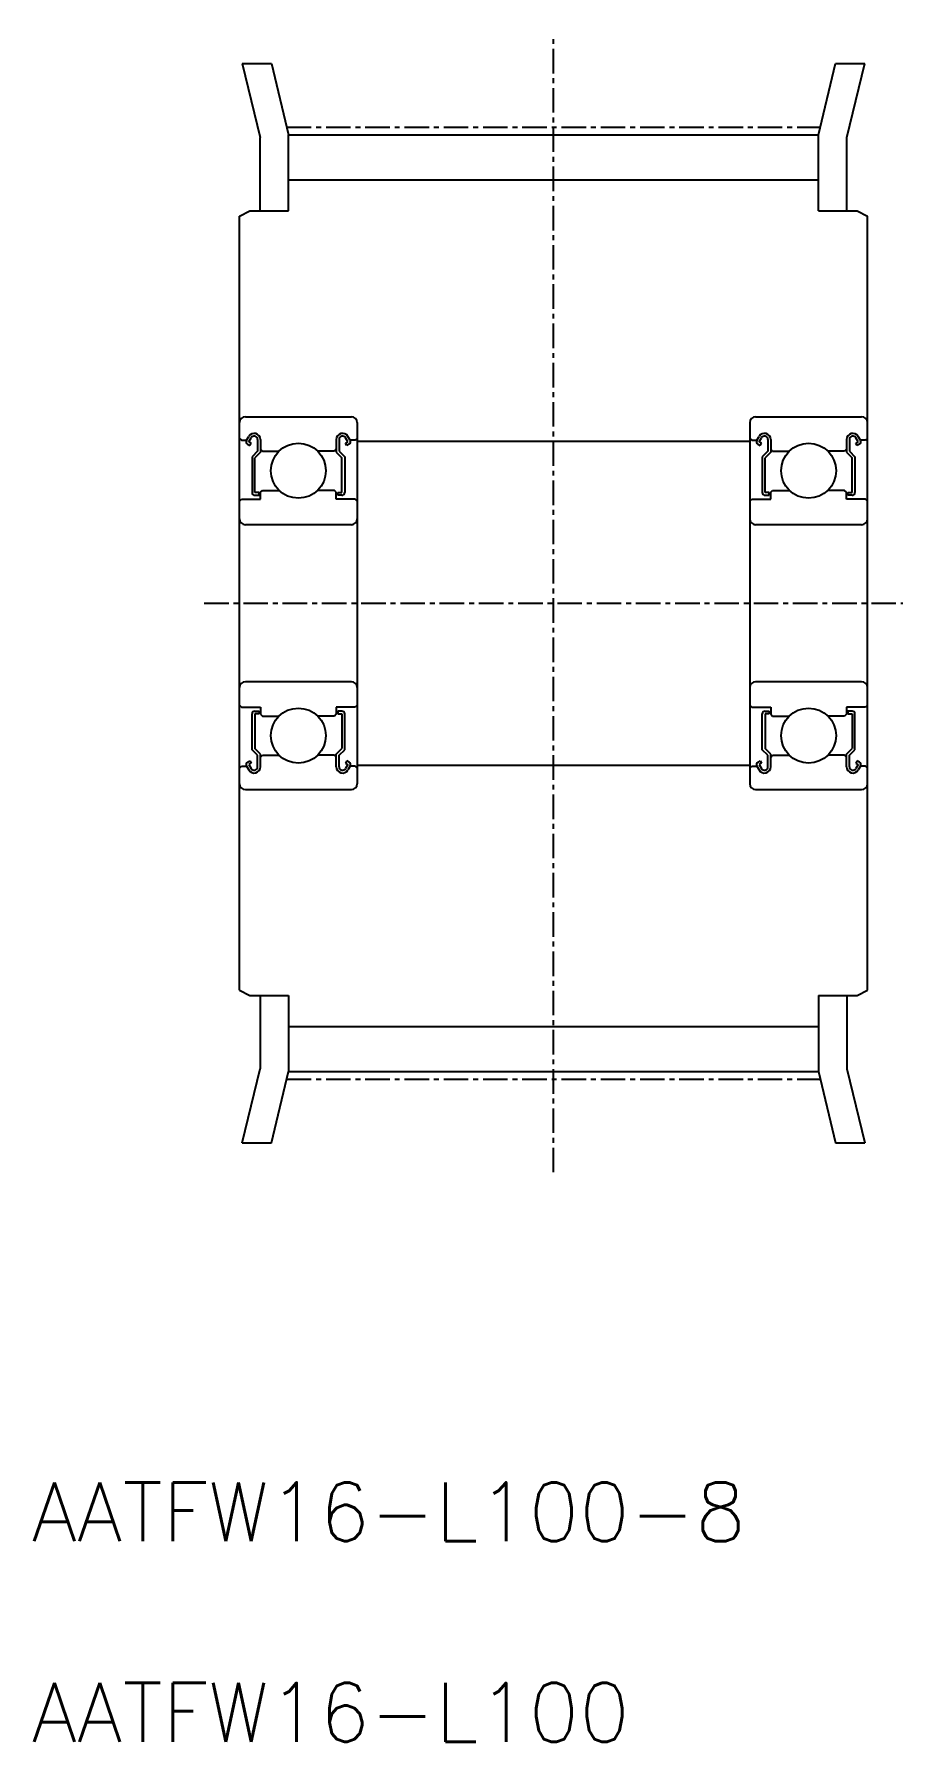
# Model space of a CAD drawing. Extents: x 22 to 66.2, y 0.3 to 87.3.
import ezdxf
from ezdxf.enums import TextEntityAlignment as Align

# ---------------------------------------------------------------- set-up
doc = ezdxf.new("R2010")
doc.units = 0
doc.linetypes.add('CENTER', pattern=[2, 1.25, -0.25, 0.25, -0.25])
doc.layers.get('0').update_dxf_attribs({"linetype": 'CONTINUOUS'})
doc.layers.add('CENTER', color=1, linetype='CONTINUOUS')
doc.styles.get("Standard").update_dxf_attribs({"font": 'txt.shx', "bigfont": 'bigfont.shx'})

msp = doc.modelspace()

# ---------------------------------------------------------------- linework, layer by layer
for p, q in [((32.577, 85.844), (33.502, 82.069)), ((32.577, 85.844), (34.068, 85.844)), ((34.068, 85.844), (34.942, 82.219)), ((61.942, 82.219), (62.817, 85.844)), ((62.817, 85.844), (64.307, 85.844)), ((63.382, 82.069), (64.307, 85.844)), ((33.502, 78.344), (33.502, 82.069)), ((34.942, 82.219), (61.942, 82.219)), ((34.942, 78.344), (34.942, 82.219)), ((61.942, 78.344), (61.942, 82.219)), ((63.382, 78.344), (63.382, 82.069)), ((34.942, 79.914), (61.942, 79.914)), ((32.442, 78.074), (32.962, 78.344)), ((32.962, 78.344), (34.942, 78.344)), ((61.942, 78.344), (63.922, 78.344)), ((63.922, 78.344), (64.442, 78.074)), ((32.442, 38.614), (32.442, 78.074)), ((64.442, 38.614), (64.442, 78.074)), ((32.742, 67.844), (38.142, 67.844)), ((38.442, 67.544), (38.442, 49.144)), ((58.442, 67.544), (58.442, 49.144)), ((58.742, 67.844), (64.142, 67.844)), ((32.442, 66.744), (32.542, 66.644)), ((32.542, 66.644), (32.798, 66.644)), ((32.798, 66.644), (32.914, 66.84)), ((32.85, 66.449), (32.973, 66.378)), ((32.921, 66.572), (33.037, 66.769)), ((33.044, 66.501), (32.921, 66.572)), ((32.973, 66.378), (33.044, 66.501)), ((33.367, 66.68), (33.367, 66.094)), ((33.509, 66.68), (33.509, 66.035)), ((33.509, 66.194), (33.609, 66.094)), ((37.376, 66.194), (37.276, 66.094)), ((37.376, 66.68), (37.376, 66.035)), ((37.518, 66.68), (37.518, 66.094)), ((37.84, 66.501), (37.964, 66.572)), ((37.912, 66.378), (37.84, 66.501)), ((37.964, 66.572), (37.848, 66.769)), ((38.035, 66.449), (37.912, 66.378)), ((38.087, 66.644), (37.971, 66.84)), ((38.342, 66.644), (38.087, 66.644)), ((38.442, 66.744), (38.342, 66.644)), ((38.442, 66.594), (58.442, 66.594)), ((58.442, 66.744), (58.542, 66.644)), ((58.542, 66.644), (58.798, 66.644)), ((58.798, 66.644), (58.914, 66.84)), ((58.85, 66.449), (58.973, 66.378)), ((58.921, 66.572), (59.037, 66.769)), ((59.044, 66.501), (58.921, 66.572)), ((58.973, 66.378), (59.044, 66.501)), ((59.367, 66.68), (59.367, 66.094)), ((59.509, 66.68), (59.509, 66.035)), ((59.509, 66.194), (59.609, 66.094)), ((63.376, 66.194), (63.276, 66.094)), ((63.376, 66.68), (63.376, 66.035)), ((63.518, 66.68), (63.518, 66.094)), ((63.84, 66.501), (63.964, 66.572)), ((63.912, 66.378), (63.84, 66.501)), ((63.964, 66.572), (63.848, 66.769)), ((64.035, 66.449), (63.912, 66.378)), ((64.087, 66.644), (63.971, 66.84)), ((64.342, 66.644), (64.087, 66.644)), ((64.442, 66.744), (64.342, 66.644)), ((33.367, 66.094), (33.082, 65.809)), ((33.082, 65.809), (33.082, 63.986)), ((33.509, 66.035), (33.225, 65.75)), ((33.225, 63.986), (33.225, 65.75)), ((33.609, 66.094), (34.463, 66.094)), ((37.276, 66.094), (36.422, 66.094)), ((37.376, 66.035), (37.66, 65.75)), ((37.518, 66.094), (37.802, 65.809)), ((37.66, 63.986), (37.66, 65.75)), ((37.802, 65.809), (37.802, 63.986)), ((59.367, 66.094), (59.082, 65.809)), ((59.082, 65.809), (59.082, 63.986)), ((59.509, 66.035), (59.225, 65.75)), ((59.225, 63.986), (59.225, 65.75)), ((59.609, 66.094), (60.463, 66.094)), ((63.276, 66.094), (62.422, 66.094)), ((63.376, 66.035), (63.66, 65.75)), ((63.518, 66.094), (63.802, 65.809)), ((63.66, 63.986), (63.66, 65.75)), ((63.802, 65.809), (63.802, 63.986)), ((38.442, 65.244), (38.442, 65.244)), ((64.442, 65.244), (64.442, 65.244)), ((32.442, 63.544), (32.542, 63.644)), ((32.542, 63.644), (33.509, 63.644)), ((33.438, 63.986), (33.225, 63.986)), ((33.225, 63.844), (33.438, 63.844)), ((33.438, 63.844), (33.438, 63.986)), ((33.509, 63.994), (33.609, 64.094)), ((33.509, 63.644), (33.509, 63.994)), ((33.609, 64.094), (34.463, 64.094)), ((37.276, 64.094), (36.422, 64.094)), ((37.376, 63.994), (37.276, 64.094)), ((37.376, 63.644), (37.376, 63.994)), ((38.342, 63.644), (37.376, 63.644)), ((37.447, 63.844), (37.447, 63.986)), ((37.447, 63.986), (37.66, 63.986)), ((37.66, 63.844), (37.447, 63.844)), ((38.442, 63.544), (38.342, 63.644)), ((58.442, 63.544), (58.542, 63.644)), ((58.542, 63.644), (59.509, 63.644)), ((59.438, 63.986), (59.225, 63.986)), ((59.225, 63.844), (59.438, 63.844)), ((59.438, 63.844), (59.438, 63.986)), ((59.509, 63.994), (59.609, 64.094)), ((59.509, 63.644), (59.509, 63.994)), ((59.609, 64.094), (60.463, 64.094)), ((63.276, 64.094), (62.422, 64.094)), ((63.376, 63.994), (63.276, 64.094)), ((63.376, 63.644), (63.376, 63.994)), ((64.342, 63.644), (63.376, 63.644)), ((63.447, 63.844), (63.447, 63.986)), ((63.447, 63.986), (63.66, 63.986)), ((63.66, 63.844), (63.447, 63.844)), ((64.442, 63.544), (64.342, 63.644)), ((38.442, 62.944), (38.442, 62.944)), ((64.442, 62.944), (64.442, 62.944)), ((38.142, 62.344), (32.742, 62.344)), ((64.142, 62.344), (58.742, 62.344)), ((38.142, 54.344), (32.742, 54.344)), ((64.142, 54.344), (58.742, 54.344)), ((32.442, 53.144), (32.542, 53.044)), ((38.442, 53.144), (38.342, 53.044)), ((58.442, 53.144), (58.542, 53.044)), ((64.442, 53.144), (64.342, 53.044)), ((64.442, 53.744), (64.442, 53.744)), ((32.542, 53.044), (33.509, 53.044)), ((33.082, 50.878), (33.082, 52.701)), ((33.225, 52.844), (33.438, 52.844)), ((33.225, 52.701), (33.225, 50.937)), ((33.438, 52.701), (33.225, 52.701)), ((33.438, 52.844), (33.438, 52.701)), ((33.509, 53.044), (33.509, 52.694)), ((33.509, 52.694), (33.609, 52.594)), ((33.609, 52.594), (34.463, 52.594)), ((37.276, 52.594), (36.422, 52.594)), ((37.376, 52.694), (37.276, 52.594)), ((38.342, 53.044), (37.376, 53.044)), ((37.376, 53.044), (37.376, 52.694)), ((37.66, 52.844), (37.447, 52.844)), ((37.447, 52.844), (37.447, 52.701)), ((37.447, 52.701), (37.66, 52.701)), ((37.66, 52.701), (37.66, 50.937)), ((37.802, 50.878), (37.802, 52.701)), ((58.542, 53.044), (59.509, 53.044)), ((59.082, 50.878), (59.082, 52.701)), ((59.225, 52.844), (59.438, 52.844)), ((59.225, 52.701), (59.225, 50.937)), ((59.438, 52.701), (59.225, 52.701)), ((59.438, 52.844), (59.438, 52.701)), ((59.509, 53.044), (59.509, 52.694)), ((59.509, 52.694), (59.609, 52.594)), ((59.609, 52.594), (60.463, 52.594)), ((63.276, 52.594), (62.422, 52.594)), ((63.376, 52.694), (63.276, 52.594)), ((64.342, 53.044), (63.376, 53.044)), ((63.376, 53.044), (63.376, 52.694)), ((63.66, 52.844), (63.447, 52.844)), ((63.447, 52.844), (63.447, 52.701)), ((63.447, 52.701), (63.66, 52.701)), ((63.66, 52.701), (63.66, 50.937)), ((63.802, 50.878), (63.802, 52.701)), ((64.442, 51.444), (64.442, 51.443)), ((33.367, 50.594), (33.082, 50.878)), ((33.509, 50.652), (33.225, 50.937)), ((33.367, 50.007), (33.367, 50.594)), ((33.509, 50.007), (33.509, 50.652)), ((33.509, 50.494), (33.609, 50.594)), ((33.609, 50.594), (34.463, 50.594)), ((37.276, 50.594), (36.422, 50.594)), ((37.376, 50.494), (37.276, 50.594)), ((37.376, 50.652), (37.66, 50.937)), ((37.376, 50.007), (37.376, 50.652)), ((37.518, 50.594), (37.802, 50.878)), ((37.518, 50.007), (37.518, 50.594)), ((59.367, 50.594), (59.082, 50.878)), ((59.509, 50.652), (59.225, 50.937)), ((59.367, 50.007), (59.367, 50.594)), ((59.509, 50.007), (59.509, 50.652)), ((59.509, 50.494), (59.609, 50.594)), ((59.609, 50.594), (60.463, 50.594)), ((63.276, 50.594), (62.422, 50.594)), ((63.376, 50.494), (63.276, 50.594)), ((63.376, 50.652), (63.66, 50.937)), ((63.376, 50.007), (63.376, 50.652)), ((63.518, 50.594), (63.802, 50.878)), ((63.518, 50.007), (63.518, 50.594)), ((32.442, 49.944), (32.542, 50.044)), ((32.542, 50.044), (32.798, 50.044)), ((32.798, 50.044), (32.914, 49.847)), ((32.85, 50.238), (32.973, 50.309)), ((33.044, 50.186), (32.921, 50.115)), ((32.921, 50.115), (33.037, 49.919)), ((32.973, 50.309), (33.044, 50.186)), ((37.912, 50.309), (37.84, 50.186)), ((37.84, 50.186), (37.964, 50.115)), ((37.964, 50.115), (37.848, 49.919)), ((38.035, 50.238), (37.912, 50.309)), ((38.087, 50.044), (37.971, 49.847)), ((38.342, 50.044), (38.087, 50.044)), ((38.442, 49.944), (38.342, 50.044)), ((38.442, 50.094), (58.442, 50.094)), ((58.442, 49.944), (58.542, 50.044)), ((58.542, 50.044), (58.798, 50.044)), ((58.798, 50.044), (58.914, 49.847)), ((58.85, 50.238), (58.973, 50.309)), ((59.044, 50.186), (58.921, 50.115)), ((58.921, 50.115), (59.037, 49.919)), ((58.973, 50.309), (59.044, 50.186)), ((63.912, 50.309), (63.84, 50.186)), ((63.84, 50.186), (63.964, 50.115)), ((63.964, 50.115), (63.848, 49.919)), ((64.035, 50.238), (63.912, 50.309)), ((64.087, 50.044), (63.971, 49.847)), ((64.342, 50.044), (64.087, 50.044)), ((64.442, 49.944), (64.342, 50.044)), ((32.742, 48.844), (38.142, 48.844)), ((58.742, 48.844), (64.142, 48.844)), ((32.442, 38.614), (32.962, 38.344)), ((32.962, 38.344), (34.942, 38.344)), ((33.502, 38.344), (33.502, 34.618)), ((34.942, 38.344), (34.942, 34.469)), ((61.942, 38.344), (63.922, 38.344)), ((61.942, 38.344), (61.942, 34.469)), ((63.382, 38.344), (63.382, 34.618)), ((63.922, 38.344), (64.442, 38.614)), ((34.942, 36.773), (61.942, 36.773)), ((32.577, 30.844), (33.502, 34.618)), ((34.068, 30.844), (34.942, 34.469)), ((34.942, 34.469), (61.942, 34.469)), ((61.942, 34.469), (62.817, 30.844)), ((63.382, 34.618), (64.307, 30.844)), ((32.577, 30.844), (34.068, 30.844)), ((62.817, 30.844), (64.307, 30.844))]:
    msp.add_line(p, q)
for centre in [(35.442, 65.094), (61.442, 65.094), (35.442, 51.594), (61.442, 51.594)]:
    msp.add_circle(centre, 1.4)
for centre, radius, start, end in [((32.742, 67.544), 0.3, 90, 180), ((38.142, 67.544), 0.3, 0, 90), ((58.742, 67.544), 0.3, 90, 180), ((64.142, 67.544), 0.3, 0, 90), ((32.921, 66.572), 0.142, 149.99035, 240.00186), ((33.19, 66.68), 0.319, 0, 150.00027), ((33.19, 66.68), 0.177, 0, 150.00316), ((37.695, 66.68), 0.319, 29.99973, 180), ((37.695, 66.68), 0.177, 29.99684, 180), ((37.964, 66.572), 0.142, 299.99814, 30.00965), ((58.921, 66.572), 0.142, 149.99035, 240.00186), ((59.19, 66.68), 0.319, 0, 150.00027), ((59.19, 66.68), 0.177, 0, 150.00316), ((63.695, 66.68), 0.319, 29.99973, 180), ((63.695, 66.68), 0.177, 29.99684, 180), ((63.964, 66.572), 0.142, 299.99814, 30.00965), ((33.225, 63.986), 0.142, 180.00005, 270.00003), ((37.66, 63.986), 0.142, 269.99997, 359.99995), ((59.225, 63.986), 0.142, 180.00005, 270.00003), ((63.66, 63.986), 0.142, 269.99997, 359.99995), ((32.742, 62.644), 0.3, 180, 270), ((38.142, 62.644), 0.3, 270, 0), ((58.742, 62.644), 0.3, 180, 270), ((64.142, 62.644), 0.3, 270, 0), ((32.742, 54.044), 0.3, 90, 180), ((38.142, 54.044), 0.3, 0, 90), ((58.742, 54.044), 0.3, 90, 180), ((64.142, 54.044), 0.3, 0, 90), ((33.225, 52.701), 0.142, 89.99997, 179.99995), ((37.66, 52.701), 0.142, 0.00005, 90.00003), ((59.225, 52.701), 0.142, 89.99997, 179.99995), ((63.66, 52.701), 0.142, 0.00005, 90.00003), ((32.921, 50.115), 0.142, 119.99814, 210.00965), ((33.19, 50.007), 0.319, 209.99973, 0), ((33.19, 50.007), 0.177, 209.99684, 0), ((37.695, 50.007), 0.319, 180, 330.00027), ((37.695, 50.007), 0.177, 180, 330.00316), ((37.964, 50.115), 0.142, 329.99035, 60.00186), ((58.921, 50.115), 0.142, 119.99814, 210.00965), ((59.19, 50.007), 0.319, 209.99973, 0), ((59.19, 50.007), 0.177, 209.99684, 0), ((63.695, 50.007), 0.319, 180, 330.00027), ((63.695, 50.007), 0.177, 180, 330.00316), ((63.964, 50.115), 0.142, 329.99035, 60.00186), ((32.742, 49.144), 0.3, 180, 270), ((38.142, 49.144), 0.3, 270, 0), ((58.742, 49.144), 0.3, 180, 270), ((64.142, 49.144), 0.3, 270, 0)]:
    msp.add_arc(centre, radius, start, end)
at = {"layer": 'CENTER', "color": 1, "linetype": 'CENTER'}
for p, q in [((48.442, 29.344), (48.442, 87.344)), ((34.851, 82.599), (62.034, 82.599)), ((34.851, 82.598), (62.034, 82.598)), ((30.642, 58.344), (66.242, 58.344)), ((34.851, 34.089), (62.034, 34.089))]:
    msp.add_line(p, q, dxfattribs=at)

# ---------------------------------------------------------------- texts
for s, p in [('AATFW16-L100-8', (21.852, 9.634)), ('AATFW16-L100', (21.852, -0.586))]:
    msp.add_text(s, height=3).set_placement(p, align=Align.BOTTOM_LEFT)

doc.saveas('drawing.dxf')
